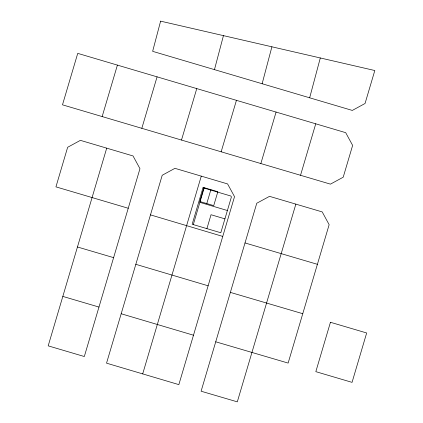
<?xml version="1.0" encoding="UTF-8"?>
<svg xmlns="http://www.w3.org/2000/svg" width="423" height="423" viewBox="0 0 423 423"><rect width="100%" height="100%" fill="white"/><g stroke="black" fill="none" stroke-linecap="round" stroke-linejoin="round"><path stroke-width="0.63" d="M214.461 69.631L223.45 35.643M262.133 83.743L271.904 46.805M309.657 97.808L320.301 57.972M106.707 148.156L48.19 345.855L84.32 356.526L139.965 168.682L133.039 155.95L80.407 140.351L67.648 147.283L55.942 186.866L128.243 208.259M121.179 313.76L162.21 175.265L174.937 168.333L227.595 183.936L234.527 196.663L178.85 384.623L106.538 363.167L121.179 313.76L193.496 335.217M260.854 163.553L62.488 104.825L77.737 53.367L345.702 132.674L352.634 145.401L343.206 177.205L330.448 184.137L260.854 163.553L276.082 112.053M300.531 175.281L315.743 123.807M102.16 116.563L117.409 65.105M141.827 128.306L157.076 76.849M181.493 140.034L196.774 88.592M142.694 373.895L201.269 176.132M193.29 224.602L204.113 188.092M221.16 151.783L236.441 100.336M206.773 203.558L210.897 189.657M206.905 228.637L211.024 214.736L224.925 218.855M295.857 204.124L237.308 401.85L201.099 391.212L256.766 203.246L269.525 196.346L322.215 211.918L329.142 224.676L288.132 363.077L215.735 341.795M245.012 242.945L317.398 264.317M77.451 246.979L113.613 257.644M230.366 292.388L302.762 313.702M62.837 296.412L98.966 307.061M199.883 202.358L227.4 210.517M135.82 264.317L208.132 285.8M150.472 214.879L222.752 236.42M160.613 21.15L152.64 51.336L352.311 110.424L365.044 103.498L374.81 70.525L160.613 21.15M330.448 322.278L315.828 371.658L352.052 382.36L366.672 332.98L330.448 322.278M202.977 187.759L192.158 224.264L220.806 232.756L231.402 196.991L230.879 196.029L202.977 187.759M203.944 187.601L199.825 201.501L213.726 205.62L217.845 191.719L203.944 187.601"/></g></svg>
